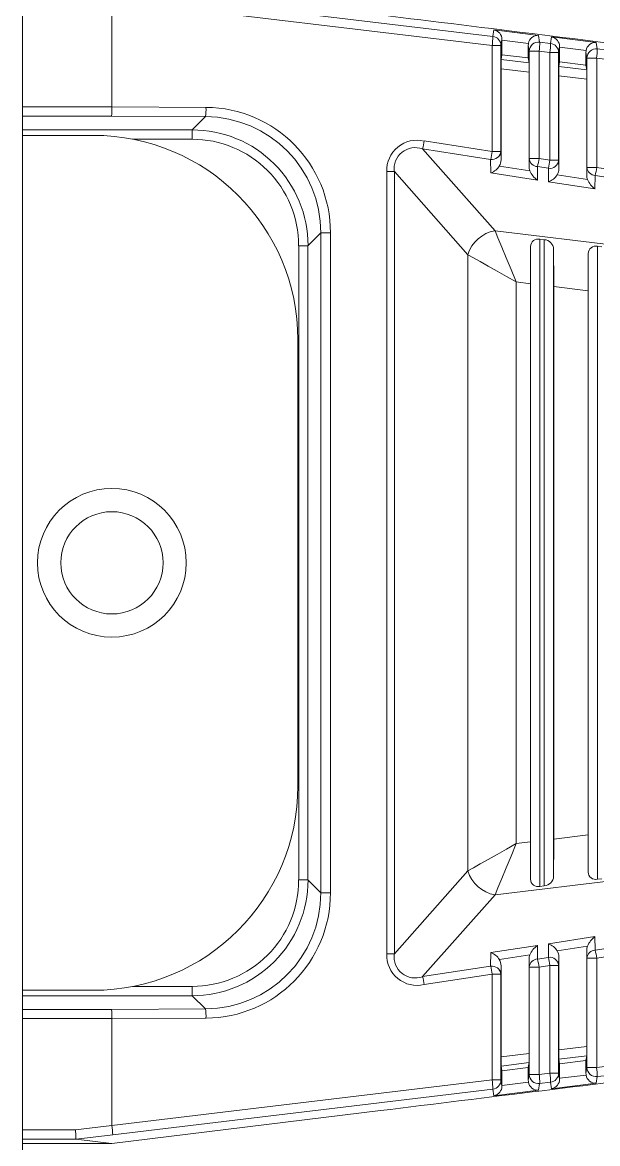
# Model space of a CAD drawing. Extents: x 7 to 113, y 1 to 87.
# Drawn here: x 52.872 to 53.49, y 36.193 to 37.4 of the extents above; entities that cross this region are included whole.
import ezdxf

# ---------------------------------------------------------------- set-up
doc = ezdxf.new("R2010")
doc.units = 0
doc.header["$MEASUREMENT"] = 0
doc.layers.add('OBJECT', color=7, linetype='CONTINUOUS')

msp = doc.modelspace()

# ---------------------------------------------------------------- linework, layer by layer
at = {"layer": 'OBJECT', "lineweight": 15}
for p, q in [((52.8721, 39.0182), (52.8721, 34.6182)), ((52.9693, 37.4337), (53.3778, 37.3847)), ((52.9683, 37.3088), (52.9683, 37.4238)), ((53.3771, 37.3748), (52.9683, 37.4238)), ((53.3778, 37.3847), (53.379, 37.3917)), ((53.379, 37.3917), (53.4271, 37.3858)), ((53.3877, 37.3813), (53.3866, 37.3748)), ((53.3877, 37.3813), (53.3877, 37.3806)), ((53.3877, 37.3806), (53.3877, 37.365)), ((53.4161, 37.3771), (53.3877, 37.3806)), ((53.4271, 37.3858), (53.4282, 37.3786)), ((53.4282, 37.3786), (53.4398, 37.3772)), ((53.4398, 37.3772), (53.441, 37.3841)), ((53.441, 37.3841), (53.4891, 37.3782)), ((53.4891, 37.3782), (53.4902, 37.3712)), ((53.3771, 37.261), (53.3771, 37.3748)), ((53.3866, 37.3748), (53.3771, 37.3748)), ((53.3866, 37.3748), (53.3866, 37.261)), ((53.417, 37.3687), (53.416, 37.3754)), ((53.416, 37.3615), (53.416, 37.3754)), ((53.4276, 37.3687), (53.417, 37.3687)), ((53.417, 37.2532), (53.417, 37.3687)), ((53.4276, 37.3687), (53.4276, 37.2532)), ((53.4392, 37.3673), (53.4276, 37.3687)), ((53.4392, 37.2514), (53.4392, 37.3673)), ((53.4486, 37.3673), (53.4392, 37.3673)), ((53.4497, 37.3737), (53.4486, 37.3673)), ((53.4486, 37.3673), (53.4486, 37.2514)), ((53.4497, 37.3737), (53.4497, 37.373)), ((53.4497, 37.373), (53.4497, 37.3573)), ((53.4781, 37.3695), (53.4497, 37.373)), ((53.479, 37.3613), (53.478, 37.3678)), ((53.478, 37.3539), (53.478, 37.3678)), ((53.4902, 37.3712), (53.5019, 37.3698)), ((53.3868, 37.3597), (53.3877, 37.365)), ((53.3868, 37.3597), (53.4168, 37.3561)), ((53.3877, 37.365), (53.416, 37.3615)), ((53.416, 37.3615), (53.4168, 37.3561)), ((53.4488, 37.3523), (53.4497, 37.3573)), ((53.4497, 37.3573), (53.478, 37.3539)), ((53.478, 37.3539), (53.4788, 37.3487)), ((53.4895, 37.3613), (53.479, 37.3613)), ((53.479, 37.2437), (53.479, 37.3613)), ((53.4895, 37.3613), (53.4895, 37.2437)), ((53.5012, 37.3599), (53.4895, 37.3613)), ((53.3867, 37.2518), (53.3867, 37.3498)), ((53.4169, 37.3461), (53.3867, 37.3498)), ((53.4169, 37.3461), (53.4169, 37.2448)), ((53.4488, 37.3523), (53.4788, 37.3487)), ((53.4488, 37.2423), (53.4488, 37.3423)), ((53.4789, 37.3387), (53.4488, 37.3423)), ((53.4789, 37.3387), (53.4789, 37.2352)), ((52.8721, 37.3088), (52.9683, 37.3088)), ((52.9683, 37.3088), (52.9683, 37.3088)), ((52.9683, 37.3088), (53.0695, 37.3083)), ((52.9681, 37.2988), (52.8721, 37.2988)), ((53.0689, 37.2984), (52.9681, 37.2988)), ((53.0546, 37.284), (53.0689, 37.2984)), ((52.8721, 37.284), (53.0546, 37.284)), ((53.0546, 37.284), (53.0546, 37.2741)), ((52.9483, 37.2782), (52.8721, 37.2782)), ((53.0546, 37.2741), (52.9909, 37.2741)), ((53.3039, 37.2722), (53.3771, 37.261)), ((53.3755, 37.2524), (53.3023, 37.2636)), ((53.3023, 37.2636), (53.3802, 37.1756)), ((53.3866, 37.261), (53.3771, 37.261)), ((53.3866, 37.261), (53.3867, 37.2518)), ((53.3758, 37.2378), (53.3755, 37.2524)), ((53.4169, 37.2448), (53.417, 37.2532)), ((53.417, 37.2532), (53.4276, 37.2532)), ((53.4276, 37.2532), (53.4392, 37.2514)), ((53.4392, 37.2514), (53.4486, 37.2514)), ((53.4486, 37.2514), (53.4488, 37.2423)), ((53.2638, 36.3973), (53.2638, 37.2392)), ((53.2638, 37.2392), (53.272, 37.2392)), ((53.272, 37.2392), (53.272, 36.3973)), ((53.351, 37.1498), (53.272, 37.2392)), ((53.4258, 37.2301), (53.3758, 37.2378)), ((53.3849, 37.2452), (53.4177, 37.2402)), ((53.426, 37.2446), (53.4258, 37.2301)), ((53.4376, 37.2428), (53.426, 37.2446)), ((53.4378, 37.2282), (53.4376, 37.2428)), ((53.4469, 37.2357), (53.4797, 37.2306)), ((53.4789, 37.2352), (53.479, 37.2437)), ((53.479, 37.2437), (53.4895, 37.2437)), ((53.4879, 37.2351), (53.4877, 37.2206)), ((53.4996, 37.2333), (53.4879, 37.2351)), ((53.4895, 37.2437), (53.5012, 37.2419)), ((53.4877, 37.2206), (53.4378, 37.2282)), ((53.1928, 37.1732), (53.1791, 37.1595)), ((53.2033, 37.1732), (53.1928, 37.1732)), ((53.1928, 36.4632), (53.1928, 37.1732)), ((53.2033, 37.1732), (53.2033, 36.4632)), ((53.3802, 37.1756), (53.8389, 37.1193)), ((53.4285, 37.1664), (53.4332, 37.1659)), ((53.4285, 37.1664), (53.4285, 36.47)), ((53.4332, 36.4706), (53.4332, 37.1659)), ((53.1692, 37.1595), (53.1791, 37.1595)), ((53.1692, 36.4769), (53.1692, 37.1595)), ((53.1791, 37.1595), (53.1791, 36.4769)), ((53.351, 36.4866), (53.351, 37.1498)), ((53.4185, 36.4778), (53.4185, 37.1587)), ((53.4432, 37.1556), (53.4432, 36.4808)), ((53.4805, 36.4854), (53.4805, 37.151)), ((53.4905, 37.1588), (53.4952, 37.1583)), ((53.4905, 37.1588), (53.4905, 36.4776)), ((53.4183, 37.1186), (53.403, 37.1205)), ((53.403, 37.1205), (53.403, 36.516)), ((53.4183, 37.1186), (53.4183, 36.5179)), ((53.4803, 37.111), (53.4433, 37.1155)), ((53.4433, 36.5209), (53.4433, 37.1155)), ((53.4803, 37.111), (53.4803, 36.5255)), ((53.1683, 36.5782), (53.1683, 37.0582)), ((53.4803, 36.5255), (53.4433, 36.5209)), ((53.3802, 36.4608), (53.8389, 36.5171)), ((53.4183, 36.5179), (53.403, 36.516)), ((53.351, 36.4866), (53.272, 36.3973)), ((53.1692, 36.4769), (53.1791, 36.4769)), ((53.1928, 36.4632), (53.1791, 36.4769)), ((53.4905, 36.4776), (53.4952, 36.4782)), ((53.2033, 36.4632), (53.1928, 36.4632)), ((53.4285, 36.47), (53.4332, 36.4706)), ((53.3023, 36.3729), (53.3802, 36.4608)), ((53.4378, 36.4082), (53.4877, 36.4159)), ((53.4877, 36.4159), (53.4879, 36.4013)), ((53.3758, 36.3987), (53.4258, 36.4064)), ((53.4258, 36.4064), (53.426, 36.3918)), ((53.4376, 36.3936), (53.4378, 36.4082)), ((53.4797, 36.4058), (53.4469, 36.4008)), ((53.479, 36.3927), (53.4789, 36.4012)), ((53.4789, 36.2977), (53.4789, 36.4012)), ((53.4879, 36.4013), (53.4996, 36.4031)), ((53.2638, 36.3973), (53.272, 36.3973)), ((53.3755, 36.3841), (53.3758, 36.3987)), ((53.4177, 36.3963), (53.3849, 36.3912)), ((53.417, 36.3832), (53.4169, 36.3917)), ((53.4169, 36.2903), (53.4169, 36.3917)), ((53.426, 36.3918), (53.4376, 36.3936)), ((53.4488, 36.3941), (53.4486, 36.385)), ((53.4488, 36.3941), (53.4488, 36.2941)), ((53.4895, 36.3927), (53.479, 36.3927)), ((53.479, 36.2752), (53.479, 36.3927)), ((53.5012, 36.3945), (53.4895, 36.3927)), ((53.4895, 36.3927), (53.4895, 36.2752)), ((53.3755, 36.3841), (53.3023, 36.3729)), ((53.3867, 36.3846), (53.3866, 36.3755)), ((53.3867, 36.3846), (53.3867, 36.2867)), ((53.417, 36.2677), (53.417, 36.3832)), ((53.4276, 36.3832), (53.417, 36.3832)), ((53.4392, 36.385), (53.4276, 36.3832)), ((53.4276, 36.3832), (53.4276, 36.2677)), ((53.4392, 36.2691), (53.4392, 36.385)), ((53.4486, 36.385), (53.4392, 36.385)), ((53.4486, 36.385), (53.4486, 36.2691)), ((53.3039, 36.3643), (53.3771, 36.3755)), ((53.3771, 36.2617), (53.3771, 36.3755)), ((53.3771, 36.3755), (53.3866, 36.3755)), ((53.3866, 36.3755), (53.3866, 36.2617)), ((52.8721, 36.3582), (52.9483, 36.3582)), ((53.0546, 36.3624), (52.9909, 36.3624)), ((53.0546, 36.3524), (53.0546, 36.3624)), ((52.8721, 36.3524), (53.0546, 36.3524)), ((53.0546, 36.3524), (53.0689, 36.3381)), ((52.9681, 36.3376), (52.8721, 36.3376)), ((53.0689, 36.3381), (52.9681, 36.3376)), ((52.8721, 36.3277), (52.9683, 36.3277)), ((52.9683, 36.3277), (53.0695, 36.3281)), ((52.9683, 36.3277), (52.9683, 36.3277)), ((52.9683, 36.3277), (52.9683, 36.2127)), ((53.4488, 36.2941), (53.4789, 36.2977)), ((53.3867, 36.2867), (53.4169, 36.2903)), ((53.4168, 36.2803), (53.3868, 36.2767)), ((53.416, 36.275), (53.4168, 36.2803)), ((53.4788, 36.2877), (53.4488, 36.2842)), ((53.4488, 36.2842), (53.4497, 36.2791)), ((53.4497, 36.2791), (53.478, 36.2826)), ((53.478, 36.2826), (53.4788, 36.2877)), ((53.478, 36.2826), (53.478, 36.2687)), ((53.3868, 36.2767), (53.3877, 36.2715)), ((53.3877, 36.2715), (53.416, 36.275)), ((53.3877, 36.2559), (53.3877, 36.2715)), ((53.416, 36.275), (53.416, 36.2611)), ((53.4276, 36.2677), (53.4392, 36.2691)), ((53.4392, 36.2691), (53.4486, 36.2691)), ((53.4486, 36.2691), (53.4497, 36.2628)), ((53.4497, 36.2635), (53.4497, 36.2791)), ((53.478, 36.2687), (53.479, 36.2752)), ((53.479, 36.2752), (53.4895, 36.2752)), ((53.4895, 36.2752), (53.5012, 36.2766)), ((53.3771, 36.2617), (52.9683, 36.2126)), ((53.3771, 36.2617), (53.3866, 36.2617)), ((53.3866, 36.2617), (53.3877, 36.2552)), ((53.3877, 36.2559), (53.4161, 36.2593)), ((53.416, 36.2611), (53.417, 36.2677)), ((53.417, 36.2677), (53.4276, 36.2677)), ((53.4282, 36.2578), (53.4271, 36.2506)), ((53.4398, 36.2592), (53.4282, 36.2578)), ((53.441, 36.2523), (53.4398, 36.2592)), ((53.4891, 36.2582), (53.441, 36.2523)), ((53.4497, 36.2635), (53.4781, 36.267)), ((53.4902, 36.2653), (53.4891, 36.2582)), ((53.5019, 36.2666), (53.4902, 36.2653)), ((52.9693, 36.2027), (53.3778, 36.2518)), ((53.379, 36.2447), (53.3778, 36.2518)), ((53.4271, 36.2506), (53.379, 36.2447)), ((53.3877, 36.2559), (53.3877, 36.2552)), ((53.257, 36.2287), (52.9684, 36.1932)), ((52.9292, 36.2079), (52.8721, 36.2079)), ((52.9683, 36.2127), (52.9292, 36.2079)), ((52.9683, 36.2127), (52.9683, 36.2126)), ((52.8721, 36.1979), (52.9298, 36.1979)), ((52.9298, 36.1979), (52.9693, 36.2027)), ((52.9298, 36.1979), (52.9298, 36.1979)), ((52.9298, 36.1979), (52.968, 36.1933)), ((52.968, 36.1933), (52.8721, 36.1933)), ((52.968, 36.1933), (52.9684, 36.1932)), ((52.9683, 36.1932), (52.9684, 36.1932))]:
    msp.add_line(p, q, dxfattribs=at)
at = {"layer": 'OBJECT', "lineweight": 15, "flags": 128}
for points in [[(53.3802, 37.1756), (53.3834, 37.1678), (53.3875, 37.1579), (53.3923, 37.1464), (53.3975, 37.1337), (53.403, 37.1205)], [(53.403, 37.1205), (53.3925, 37.1264), (53.3824, 37.1321), (53.373, 37.1374), (53.3644, 37.1423), (53.357, 37.1465), (53.351, 37.1498)], [(53.403, 36.516), (53.3925, 36.5101), (53.3824, 36.5044), (53.373, 36.499), (53.3644, 36.4942), (53.357, 36.49), (53.351, 36.4866)], [(53.3802, 36.4608), (53.3834, 36.4686), (53.3875, 36.4785), (53.3923, 36.4901), (53.3975, 36.5027), (53.403, 36.516)], [(52.9292, 36.2079), (52.9293, 36.206), (52.9294, 36.2042), (52.9295, 36.2025), (52.9296, 36.201), (52.9296, 36.1997), (52.9297, 36.1988), (52.9297, 36.1982), (52.9298, 36.1979)]]:
    msp.add_lwpolyline(points, dxfattribs=at)
at = {"layer": 'OBJECT', "lineweight": 15}
for radius in [0.08, 0.055]:
    msp.add_circle((52.9683, 36.8182), radius, dxfattribs=at)
for centre, radius, start, end in [((53.3771, 37.3813), 0.0106, 0.2071, 79.4697), ((53.3241, 37.3834), 0.0537, 350.7117, 1.3282), ((53.3766, 37.3748), 0.01, 0.063, 83.0247), ((53.4265, 37.3753), 0.0106, 86.8728, 169.9973), ((53.427, 37.3687), 0.01, 83.0091, 179.9236), ((53.3745, 37.3774), 0.0538, 350.7156, 1.3212), ((53.4391, 37.3736), 0.0106, 0.2063, 79.4721), ((53.4885, 37.3677), 0.0106, 86.8743, 169.9977), ((53.426, 37.3754), 0.01, 170.0536, 180.0002), ((53.3861, 37.376), 0.0538, 350.7156, 1.3212), ((53.4386, 37.3673), 0.01, 0.065, 83.021), ((53.488, 37.3678), 0.01, 170.0536, 180.0002), ((53.489, 37.3613), 0.01, 83.0111, 179.9216), ((53.4365, 37.37), 0.0537, 350.7124, 1.3278), ((53.7102, 37.3521), 0.3235, 178.6444, 180.413), ((53.0911, 37.3485), 0.3258, 359.5906, 1.3501), ((53.7703, 37.3446), 0.3215, 178.6373, 180.4168), ((53.1551, 37.341), 0.3238, 359.5868, 1.3573), ((52.8532, 37.3069), 0.1151, 356.0025, 0.9648), ((53.0116, 37.3064), 0.0579, 352.0236, 1.9154), ((53.0686, 37.1736), 0.1347, 359.8403, 89.6327), ((53.0682, 37.1737), 0.1247, 359.7868, 89.644), ((53.0547, 37.1596), 0.1245, 359.9723, 90.0279), ((52.9483, 37.0582), 0.22, 0, 90), ((53.0547, 37.1596), 0.1144, 359.9257, 90.0743), ((53.2964, 37.2404), 0.0326, 76.7651, 182.1635), ((53.1913, 37.2885), 0.1138, 347.3659, 351.7671), ((53.2945, 37.2422), 0.0228, 69.9663, 187.6069), ((53.2647, 37.2772), 0.1136, 347.3618, 351.7712), ((53.377, 37.2618), 0.0096, 261.0471, 354.6861), ((53.3742, 37.2517), 0.0125, 328.4442, 0.4196), ((53.4263, 37.2539), 0.00928, 184.1921, 268.0824), ((53.3154, 37.2694), 0.1133, 347.3563, 351.7767), ((53.3268, 37.2677), 0.1135, 347.362, 351.7748), ((53.4391, 37.2523), 0.0096, 261.0468, 354.6863), ((53.3692, 37.2552), 0.0186, 290.745, 327.6293), ((53.4302, 37.2447), 0.0133, 179.9595, 200.1433), ((53.4378, 37.2479), 0.0215, 201.1865, 236.0024), ((53.4312, 37.2456), 0.0186, 290.7554, 327.6211), ((53.4363, 37.2422), 0.0125, 328.4432, 0.4252), ((53.4922, 37.2352), 0.0133, 179.965, 200.132), ((53.4883, 37.2444), 0.00928, 184.1922, 268.0841), ((53.3773, 37.2599), 0.1134, 347.3574, 351.7756), ((53.4998, 37.2384), 0.0215, 201.1846, 236.0063), ((53.3868, 37.1388), 0.0374, 100.1848, 162.8154), ((53.4265, 37.1586), 0.00805, 75.9495, 179.8791), ((53.4327, 37.1554), 0.0105, 1.1555, 87.4614), ((58.89, 37.1207), 5.4717, 179.6023, 180.0219), ((47.9677, 37.1176), 5.4756, 359.9784, 0.398), ((58.9243, 37.1131), 5.444, 179.6008, 180.0225), ((53.4885, 37.151), 0.00805, 75.9468, 179.8818), ((52.9483, 36.5782), 0.22, 270, 0), ((58.9243, 36.5233), 5.444, 179.9775, 180.3992), ((58.89, 36.5158), 5.4717, 179.9781, 180.3977), ((47.9676, 36.5189), 5.4757, 359.602, 0.0216), ((53.3868, 36.4977), 0.0374, 197.1846, 259.8152), ((53.4885, 36.4855), 0.00808, 180.3839, 283.7896), ((53.0547, 36.4769), 0.1245, 269.9722, 0.0278), ((53.0547, 36.4768), 0.1144, 269.9257, 0.0744), ((53.4265, 36.4778), 0.00808, 180.3937, 283.7777), ((53.4325, 36.4813), 0.0107, 273.8767, 357.5064), ((53.0682, 36.4628), 0.1247, 270.3561, 0.213), ((53.0686, 36.4629), 0.1347, 270.3673, 0.1597), ((53.4998, 36.398), 0.0215, 123.9937, 158.8154), ((53.4378, 36.3885), 0.0215, 123.9963, 158.8149), ((53.4312, 36.3908), 0.0186, 32.3789, 69.2446), ((53.4363, 36.3942), 0.0125, 359.5748, 31.5568), ((53.4922, 36.4012), 0.0133, 159.8662, 180.0369), ((53.4883, 36.3921), 0.00928, 91.9197, 175.8039), ((53.3772, 36.3765), 0.1135, 8.2262, 12.6408), ((53.2964, 36.396), 0.0326, 177.836, 283.2349), ((53.2945, 36.3942), 0.0228, 172.3931, 290.0331), ((53.3692, 36.3813), 0.0186, 32.3707, 69.255), ((53.3742, 36.3847), 0.0125, 359.5804, 31.5558), ((53.4302, 36.3917), 0.0133, 159.8567, 180.0392), ((53.4263, 36.3826), 0.00928, 91.9176, 175.8079), ((53.3154, 36.367), 0.1133, 8.2227, 12.6443), ((53.4391, 36.3841), 0.0096, 5.3127, 98.9542), ((53.3268, 36.3688), 0.1135, 8.2252, 12.638), ((53.377, 36.3746), 0.0096, 5.3139, 98.9529), ((53.2647, 36.3592), 0.1136, 8.2288, 12.6382), ((53.1913, 36.348), 0.1138, 8.2329, 12.6341), ((52.8532, 36.3296), 0.1151, 359.0351, 3.9976), ((53.0116, 36.3301), 0.0579, 358.0844, 7.9766), ((53.7703, 36.2918), 0.3216, 179.5833, 181.3626), ((53.1551, 36.2954), 0.3238, 358.6427, 0.4132), ((53.7102, 36.2844), 0.3235, 179.587, 181.3556), ((53.0911, 36.288), 0.3258, 358.6498, 0.4094), ((53.3861, 36.2604), 0.0538, 358.6792, 9.2838), ((53.4386, 36.2691), 0.01, 276.978, 359.9377), ((53.488, 36.2687), 0.01, 180.0002, 189.9477), ((53.489, 36.2752), 0.01, 180.0785, 276.9905), ((53.4365, 36.2665), 0.0537, 358.6713, 9.2888), ((53.3241, 36.253), 0.0537, 358.6713, 9.2888), ((53.3766, 36.2617), 0.01, 276.9737, 359.9386), ((53.426, 36.2611), 0.01, 180.0002, 189.9477), ((53.4265, 36.2612), 0.0106, 190.0001, 273.126), ((53.427, 36.2677), 0.01, 180.0763, 276.9893), ((53.3745, 36.2591), 0.0538, 358.6792, 9.2838), ((53.4391, 36.2628), 0.0106, 280.5329, 359.7919), ((53.449, 36.2631), 0.000789, 333.4588, 26.5889), ((53.4885, 36.2688), 0.0106, 190.0009, 273.129), ((53.3771, 36.2552), 0.0106, 280.5296, 359.7921), ((52.8626, 36.1975), 0.1068, 2.8251, 8.1534)]:
    msp.add_arc(centre, radius, start, end, dxfattribs=at)
for points in [[(53.9634, 37.3206), (53.9577, 37.3213), (53.9293, 37.3248), (53.8099, 37.3396), (53.5801, 37.368), (53.373, 37.3935), (53.257, 37.4078)], [(53.9634, 36.3159), (53.9577, 36.3152), (53.9293, 36.3117), (53.8099, 36.2969), (53.5801, 36.2685), (53.373, 36.243), (53.257, 36.2287)]]:
    msp.add_open_spline(points, degree=3, knots=[0, 0, 0, 0, 0.024148, 0.120739, 0.507103, 1, 1, 1, 1], dxfattribs=at)

doc.saveas('drawing.dxf')
